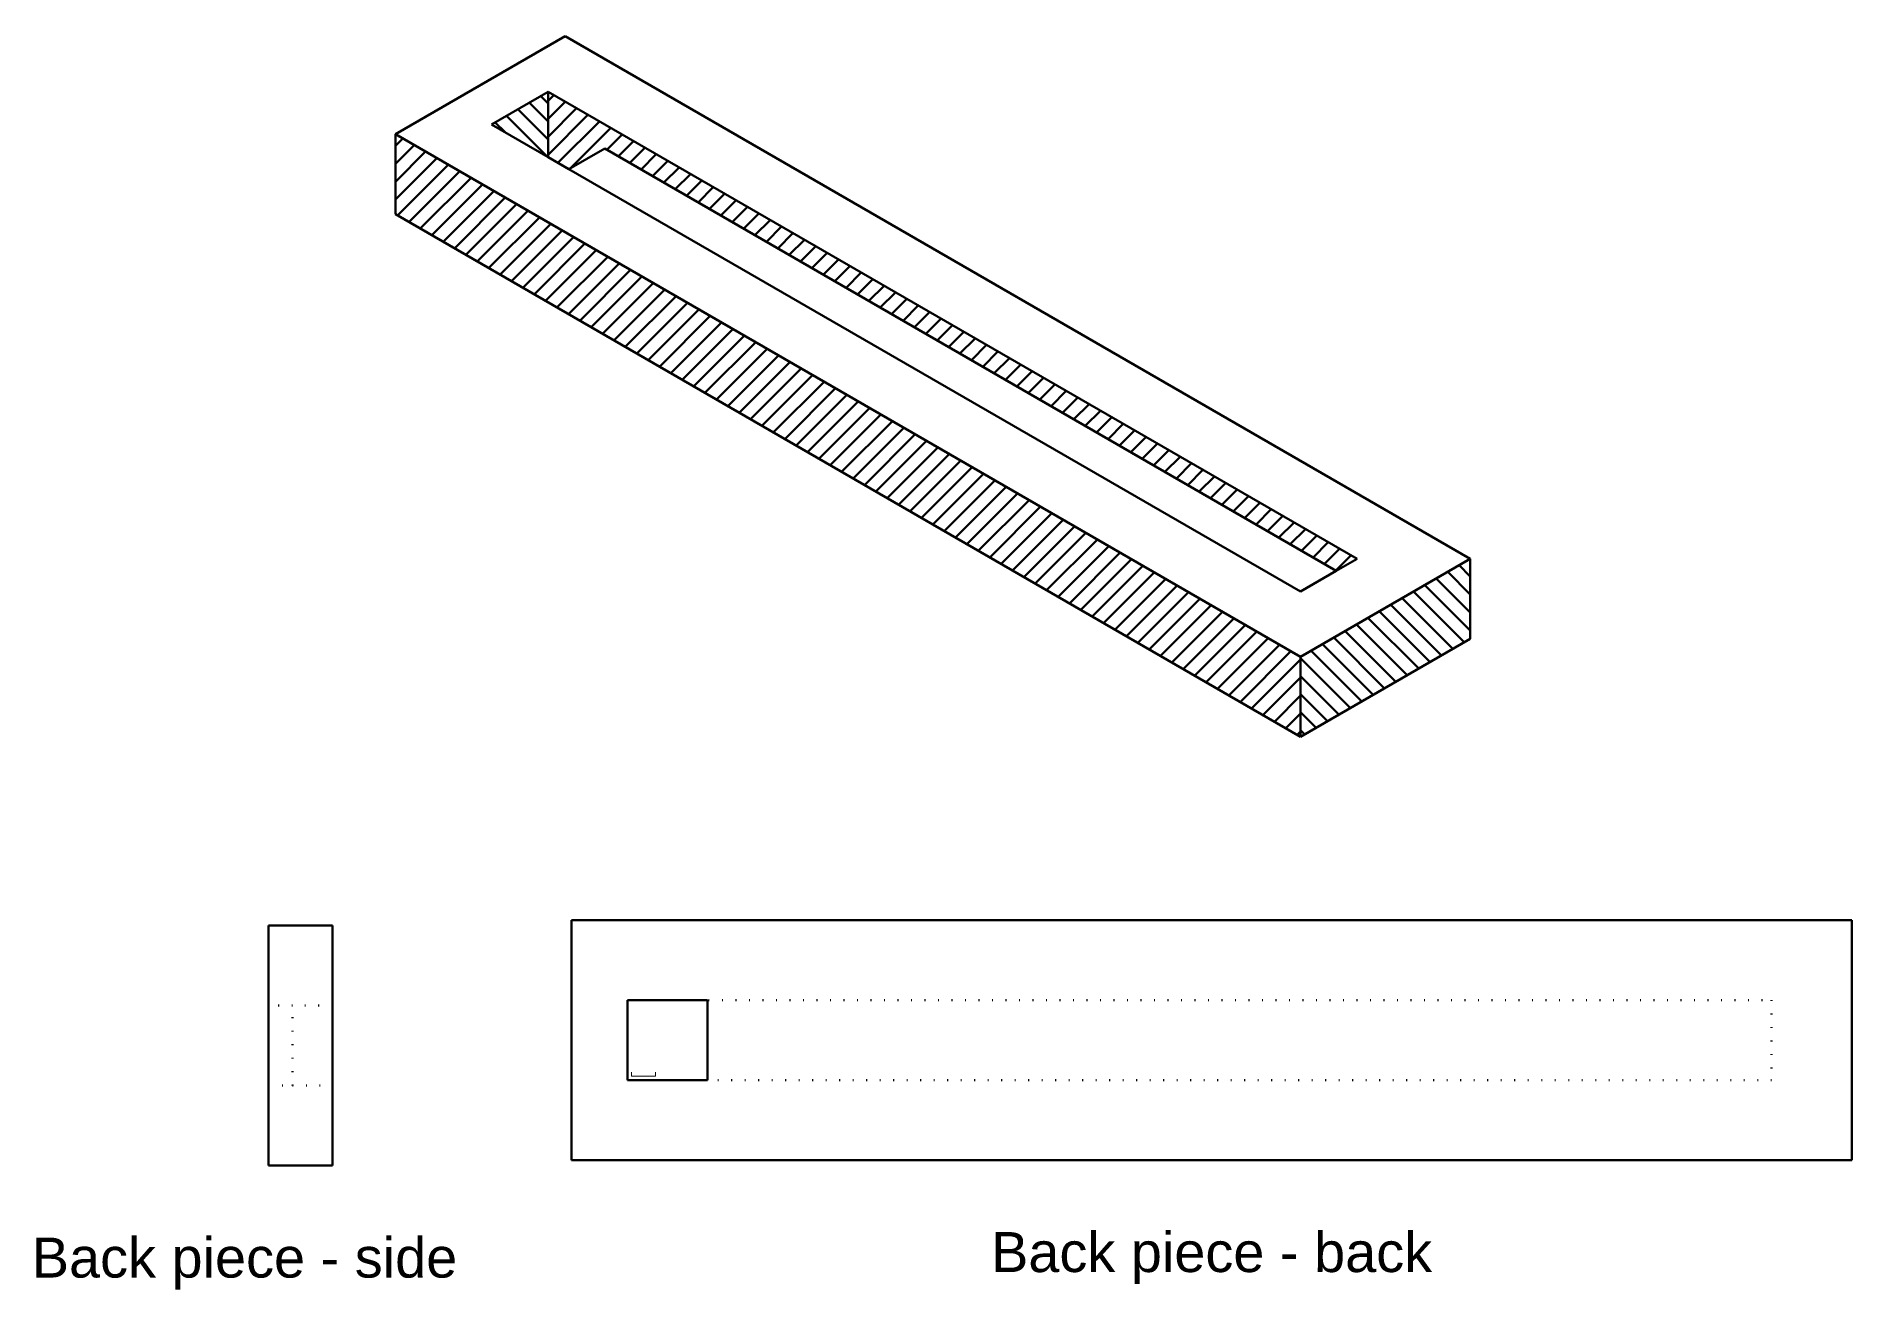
# Model space of a CAD drawing. Header units: millimetres. Extents: x -230 to 589, y -80 to 173.
# Drawn here: x 361.6 to 588.5, y 16.6 to 173.2 of the extents above; entities that cross this region are included whole.
import ezdxf

# ---------------------------------------------------------------- set-up
doc = ezdxf.new("R2010")
doc.units = ezdxf.units.MM
doc.linetypes.add('DOT2', pattern=[3.175, 0, -3.175])
doc.layers.get('0').update_dxf_attribs({"color": 18, "lineweight": 50, "true_color": 0x000000})
doc.layers.add('Hidden', color=96, linetype='DOT2', lineweight=70, true_color=0x008000)
doc.layers.add('Labels', color=176, linetype='Continuous', lineweight=50, true_color=0x000080)
doc.layers.add('LED Strip ... LED Wires', color=6, linetype='Continuous', lineweight=5)
doc.styles.add('textstyle3', font='Arial.ttf')

msp = doc.modelspace()

# ---------------------------------------------------------------- hatches: boundary and pattern name
at = {"transparency": 33554687}
h = msp.add_hatch(dxfattribs=at)
h.set_pattern_fill('ANSI31', color=256, scale=0.5, angle=90, style=0, pattern_type=0)
h.paths.add_polyline_path([(425.61, 166.3), (425.61, 158.14), (418.54, 162.22)], flags=0)
h = msp.add_hatch(dxfattribs=at)
h.set_pattern_fill('ANSI31', color=256, scale=0.5, style=0, pattern_type=0)
h.paths.add_polyline_path([(432.68, 159.22), (524.12, 106.43), (526.72, 107.93), (432.68, 162.22), (425.61, 166.3), (425.61, 158.14), (428.2, 156.64)], flags=0)
h = msp.add_hatch(dxfattribs=at)
h.set_pattern_fill('ANSI31', color=256, scale=0.5, style=0, pattern_type=0)
h.paths.add_polyline_path([(519.65, 95.68), (519.65, 85.68), (406.52, 151), (406.52, 161)], flags=0)
h = msp.add_hatch(dxfattribs=at)
h.set_pattern_fill('ANSI31', color=256, scale=0.5, angle=90, style=0, pattern_type=0)
h.paths.add_polyline_path([(519.65, 95.68), (519.65, 85.68), (540.86, 97.93), (540.86, 107.93)], flags=0)

# ---------------------------------------------------------------- linework, layer by layer
for p, q in [((427.73, 173.24), (406.52, 161)), ((427.73, 173.24), (540.86, 107.93)), ((425.61, 166.3), (418.54, 162.22)), ((432.68, 162.22), (425.61, 166.3)), ((425.61, 166.3), (425.61, 158.14)), ((425.61, 166.3), (425.61, 158.14)), ((418.54, 162.22), (425.61, 158.14)), ((519.65, 95.68), (406.52, 161)), ((406.52, 161), (406.52, 151)), ((432.68, 159.22), (428.2, 156.64)), ((428.2, 156.64), (425.61, 158.14)), ((406.52, 151), (519.65, 85.68)), ((540.86, 107.93), (519.65, 95.68)), ((540.86, 107.93), (540.86, 97.93)), ((524.12, 106.43), (519.65, 103.84)), ((519.65, 85.68), (540.86, 97.93)), ((519.65, 95.68), (519.65, 85.68)), ((390.66, 62.09), (398.66, 62.09)), ((390.66, 62.09), (390.66, 32.09)), ((398.66, 62.09), (398.66, 32.09)), ((428.53, 62.78), (588.53, 62.78)), ((428.53, 62.78), (428.53, 32.78)), ((588.53, 62.78), (588.53, 32.78)), ((445.53, 52.78), (435.53, 52.78)), ((435.53, 52.78), (435.53, 42.78)), ((445.53, 42.78), (445.53, 52.78)), ((435.53, 42.78), (445.53, 42.78)), ((398.66, 32.09), (390.66, 32.09)), ((588.53, 32.78), (428.53, 32.78))]:
    msp.add_line(p, q)
at = {"ltscale": 0.5}
for p, q in [((432.68, 162.22), (526.72, 107.93)), ((432.68, 159.22), (524.12, 106.43)), ((519.65, 103.84), (428.2, 156.64)), ((526.72, 107.93), (524.12, 106.43))]:
    msp.add_line(p, q, dxfattribs=at)
at = {"layer": 'Hidden', "ltscale": 0.5}
for p, q in [((435.53, 52.78), (578.53, 52.78)), ((435.53, 42.78), (435.53, 52.78)), ((578.53, 52.78), (578.53, 42.78)), ((393.66, 52.09), (390.66, 52.09)), ((393.66, 42.09), (393.66, 52.09)), ((398.66, 52.09), (393.66, 52.09)), ((398.66, 42.09), (398.66, 50.09)), ((390.66, 42.09), (393.66, 42.09)), ((393.66, 42.09), (398.66, 42.09)), ((578.53, 42.78), (435.53, 42.78))]:
    msp.add_line(p, q, dxfattribs=at)
at = {"layer": 'LED Strip ... LED Wires'}
for p, q in [((436.03, 43.78), (436.03, 43.28)), ((436.03, 43.28), (439.03, 43.28)), ((439.03, 43.28), (439.03, 43.78))]:
    msp.add_line(p, q, dxfattribs=at)

# ---------------------------------------------------------------- texts
at = {"layer": 'Labels', "char_height": 1, "attachment_point": 2, "style": 'textstyle3'}
for s, insert in [('\\H5;Back piece - side', (387.66, 23.09)), ('\\H5;Back piece - back', (508.53, 23.78))]:
    msp.add_mtext(s, dxfattribs=dict(at, insert=insert))

doc.saveas('drawing.dxf')
